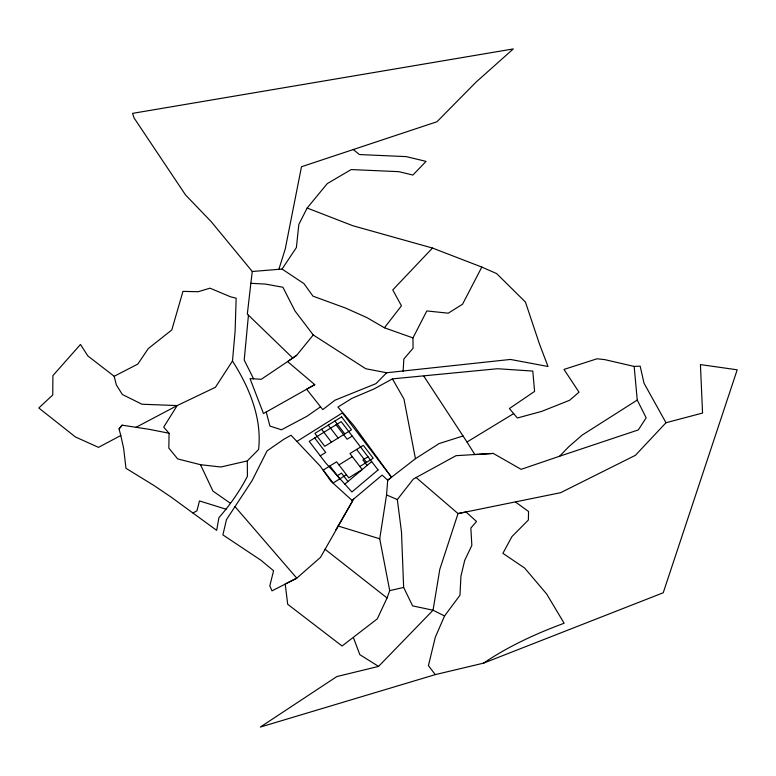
<?xml version="1.0" encoding="UTF-8"?>
<svg xmlns="http://www.w3.org/2000/svg" width="776" height="776" viewBox="0 0 776 776"><rect width="100%" height="100%" fill="white"/><g stroke="black" fill="none" stroke-linecap="round" stroke-linejoin="round"><path stroke-width="1.16" d="M169.071 433.25L168.838 448.101L177.675 458.917L200.499 464.698L220.869 467.006L247.321 460.905L258.583 449.508C262.191 418.051 249.115 387.069 232.48 361.024L235.118 331.168L236.156 298.197L230.53 296.801L209.976 288.177L198.161 291.718L182.961 291.378L171.806 329.936L148.294 348.579L137.808 364.089L114.188 376.282L87.853 355.941L80.481 344.457L52.904 375.623L52.749 394.984L38.8 407.982L75.427 436.975L98.474 447.354L120.784 435.511L119.058 428.944L122.074 425.161L149.322 429.341L169.071 433.25L163.697 427.091L177.171 405.576L215.427 387.282L232.48 361.024M403.113 371.287L403.86 359.016L413.055 348.249L412.968 337.909L426.819 310.933L448.256 313.184L462.535 304.231L481.818 267.08L496.63 273.579L525.439 302.058L539.456 344.001L548.021 366.495L510.443 359.443L386.681 372.761L365.787 368.745L313.242 334.96L294.948 310.895L282.9 287.256L265.46 284.074L250.852 283.318L247.321 314.096L292.746 358.017L296.655 355.321L313.242 334.96M248.446 315.182L244.207 360.054L253.597 378.834M235.002 506.621L296.772 578.168L272.007 590.866L269.805 585.851L273.579 570.748L260.804 560.146L222.896 534.907L226.495 519.542L251.996 480.81L267.051 450.904L283.715 439.361L291.019 435.229L320.187 466.075L330.877 481.178L352.624 500.908L320.478 557.401L296.772 578.159L285.209 584.027L287.692 604.271L342.07 646.01L377.32 618.821L387.059 597.966L389.717 590.643L379.726 538.796L386.545 494.942L387.709 480.179L391.492 477.23L353.963 425.723L337.948 407.09L351.974 398.321L374.013 388.97L392.423 378.872L497.484 368.726L532.792 371.074L534.586 391.414L509.395 408.554L517.35 418.002L541.677 411.387L569.623 400.27L579.012 392.171L563.997 369.415L597.035 358.784L604.64 359.598L634.157 366.418L640.171 366.146L644.032 383.237L665.992 422.726L635.408 455.318L560.582 492.702L458.034 513.576L416.12 477.531L413.21 479.228L397.322 499.569L401.483 531.899L403.646 587.422L412.609 605.872L433.047 610.227L444.561 615.95L459.964 595.24L460.934 576.19L464.708 560.369L471.847 545.392L470.848 528.049L476.522 521.491L466.017 511.985L458.034 513.576L439.788 569.371L433.047 610.227L378.562 666.409L336.832 676.565L260.309 727.073L435.297 674.616L483.555 663.14L663.228 592.767L737.2 369.803L700.427 364.594L702.552 413.055L665.992 422.726M250.852 283.318L252.278 271.484L211.082 221.519L185.59 195.028L134.19 118.146L132.531 113.364L513.305 48.927L476.212 81.955L436.966 121.745L301.486 166.743L285.238 248.999L278.885 269.32M444.561 615.95L435.307 637.251L428.42 665.663L435.297 674.616M353.264 149.545L359.433 154.55L406.246 156.616L426.053 161.379L412.88 175.046L398.825 171.661L351.188 169.566L327.288 183.592L307.16 208.026L298.828 224.448L296.393 247.534L282.066 269.059L252.278 271.484M335.736 530.057L353.662 499.055M120.784 435.511L123.675 448.528L125.964 468.287L153.939 485.504L171.166 497.125L216.669 530.357L218.919 517.64C229.968 505.001 239.755 491.227 247.418 476.26L247.321 460.905M282.066 269.059L303.911 283.579L312.99 296.151L345.941 308.208L367.019 317.665L384.411 327.782L401.454 305.802L392.772 289.933L432.475 248.048L481.818 267.08M119.058 428.944L122.074 425.161M416.12 477.531L456.026 455.677L493.274 453.417L521.142 469.344L559.622 456.21L568.74 446.772L582.145 435.113L637.251 400.057L634.157 366.418M386.681 372.761L375.953 383.645L334.97 400.203L322.777 409.602L306.636 389.222L314.765 384.654L287.595 361.587L261.289 379.27L250.037 378.63L263.491 413.54L314.765 384.654M344.864 484.146L371.675 461.575M352.071 500.404L382.131 475.087L387.709 480.179L415.441 458.703L439.138 443.552L463.049 435.986M483.555 663.14C508.416 646.282 535.983 633.623 564.133 623.235L546.643 593.98L524.644 568.042L502.897 553.327L511.908 536.633L528.359 520.017L528.563 511.51L515.603 502.091M320.556 406.799L306.937 416.285L281.465 429.797L269.932 426.082L266.226 411.998M292.746 358.017L287.595 361.587L296.655 355.321M296.888 441.428L342.391 412.91L391.492 477.23M320.245 455.822L325.726 452.437L314.687 437.984M352.217 436.083L347.105 439.235L336.076 424.782M338.947 464.892L352.314 456.637M337.279 475.736L341.508 473.127L347.939 481.547M368.008 456.763L362.896 459.925L367.096 465.425M346.474 474.747L333.108 483.002L323.243 470.072L336.6 461.817L348.812 477.822L362.179 469.567L349.966 453.562L363.333 445.317L373.198 458.247L359.831 466.492M423.861 376.224L466.997 442.01L513.693 413.589M192.885 512.985L196.949 510.831L199.461 500.927L226.097 509.221M135.674 427.508L177.171 405.576L141.959 404.228L122.336 394.489L116.342 384.906L114.188 376.282M559.622 456.21L638.318 429.914L646.165 417.837L637.251 400.057M389.717 590.643L403.646 587.422M493.274 453.417L474.834 454.542L466.997 442.01M432.475 248.048L352.76 225.709L307.16 208.026M338.103 526.002L379.726 538.796M384.411 327.782L412.968 337.909M386.545 494.942L397.322 499.569M378.562 666.409L359.812 654.653L353.487 637.756M230.404 503.246L212.944 491.092L200.499 464.698M325.018 549.262L387.059 597.966M334.931 420.999L344.806 433.93M356.65 449.44L366.514 462.37M328.258 425.122L338.123 438.052M321.574 429.244L331.439 442.175M329.916 465.94L339.791 478.87M392.423 378.872L403.947 399L415.441 458.703M378.058 469.936L351.916 491.955L325.396 462.574L309.207 441.369L341.188 421.63L378.058 469.936M341.615 416.867L314.891 433.377L324.756 446.307L351.489 429.797L341.615 416.867"/></g></svg>
